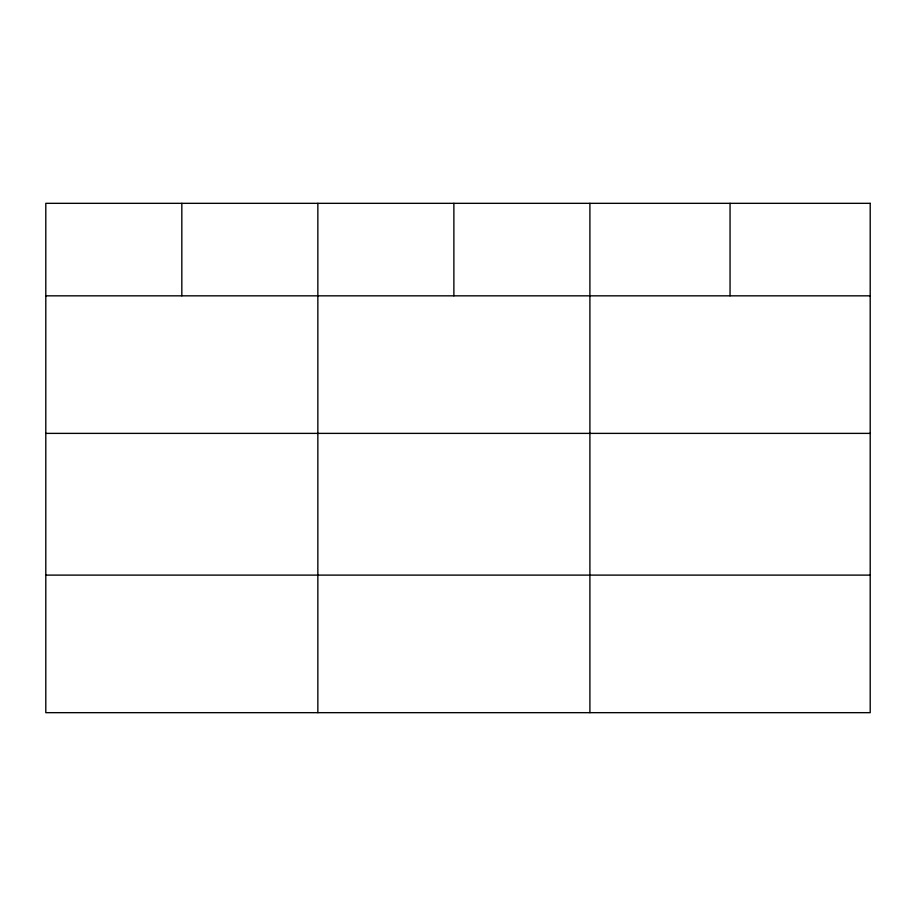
<?xml version="1.0" encoding="UTF-8"?>
<svg xmlns="http://www.w3.org/2000/svg" width="916" height="916" viewBox="0 0 916 916"><rect width="100%" height="100%" fill="white"/><g stroke="black" fill="none" stroke-linecap="round" stroke-linejoin="round"><path stroke-width="1.37" d="M45.8 295.834L870.2 295.834M45.8 433.382L870.2 433.382M45.8 575.111L870.2 575.111M730.052 203.329L730.052 295.834M589.904 203.329L589.904 712.671M453.878 203.329L453.878 295.834M317.852 203.329L317.852 712.671M181.826 203.329L181.826 295.834M870.2 203.329L45.8 203.329L45.8 712.671L870.2 712.671L870.2 203.329"/></g></svg>
